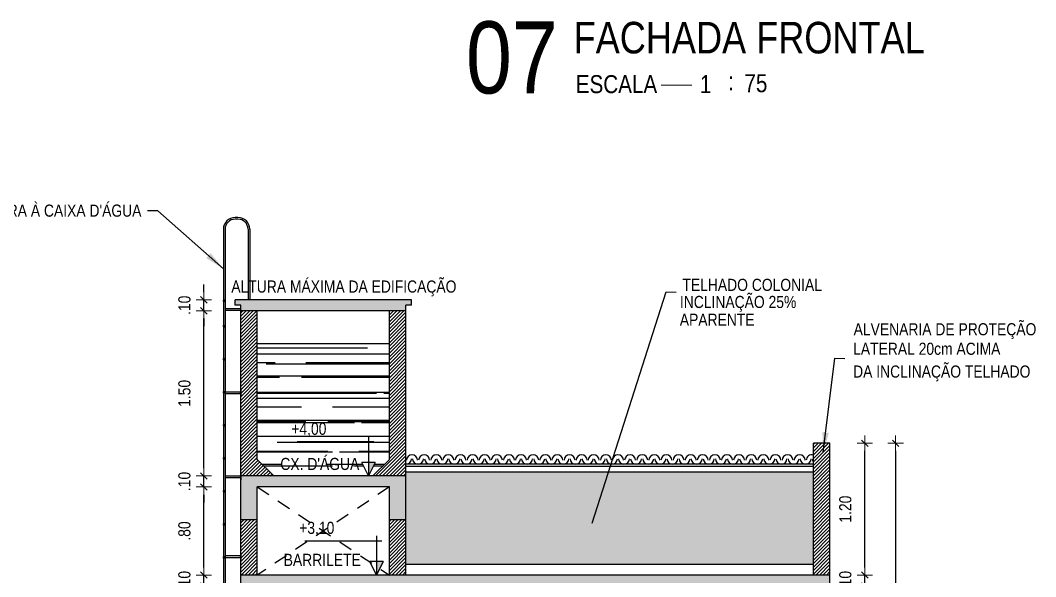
# Model space of a CAD drawing. Extents: x -178 to 151, y -135 to 745.
# Drawn here: x 89.59 to 98.81, y 729.73 to 734.78 of the extents above; entities that cross this region are included whole.
import ezdxf
from ezdxf.enums import TextEntityAlignment as Align

# ---------------------------------------------------------------- set-up
doc = ezdxf.new("R2010")
doc.units = 0
doc.header["$MEASUREMENT"] = 0
doc.header["$PDSIZE"] = -5
doc.linetypes.add('HIDDEN2', pattern=[0.1875, 0.125, -0.0625])
doc.layers.get('0').update_dxf_attribs({"linetype": 'CONTINUOUS'})
doc.layers.get('Defpoints').update_dxf_attribs({"linetype": 'CONTINUOUS'})
for name, color, linetype, lineweight in [('A - V2', 4, 'CONTINUOUS', 20), ('E-Cta-W', 7, 'CONTINUOUS', 20), ('E-Pen-C', 4, 'CONTINUOUS', 15), ('E-Pen-G', 3, 'CONTINUOUS', 30), ('E-Txt-W', 7, 'CONTINUOUS', 20)]:
    doc.layers.add(name, color=color, linetype=linetype, lineweight=lineweight)
for name, color, linetype in [('COTA', 7, 'CONTINUOUS'), ('E-hatch', 8, 'CONTINUOUS'), ('E-txt-g', 3, 'CONTINUOUS'), ('E-TXT-Y', 2, 'CONTINUOUS'), ('ESQUADRIA', 3, 'CONTINUOUS'), ('V2', 11, 'CONTINUOUS')]:
    doc.layers.add(name, color=color, linetype=linetype)
doc.styles.add('F2', font='swissc.ttf')
doc.styles.add('REG60', font='romans.shx', dxfattribs={"width": 0.8, "height": 0.15})
doc.styles.add('REG80', font='romans.shx', dxfattribs={"width": 0.8, "height": 0.2})
doc.dimstyles.new('DIMENSION-1', dxfattribs={"dimtxt": 0.11, "dimasz": 0.07, "dimexe": 1, "dimexo": 0, "dimgap": 0.12, "dimtad": 1, "dimzin": 7, "dimdsep": 46, "dimtxsty": 'F2', "dimblk1": 'TRACO', "dimblk2": 'TRACO', "dimsah": 1, "dimcen": 1, "dimse1": 1, "dimse2": 1, "dimclrd": 256, "dimclre": 256, "dimclrt": 6, "dimadec": 0, "dimazin": 0, "dimtfac": 1, "dimtix": 1, "dimtmove": 2, "dimatfit": 3, "dimldrblk": 'TRACO', "dimfxl": 1, "dimtolj": 1, "dimtzin": 0, "dimarcsym": 0})
doc.dimstyles.get("Standard").update_dxf_attribs({"dimtxt": 0.18, "dimasz": 0.18, "dimexe": 0.18, "dimexo": 0.0625, "dimgap": 0.09, "dimtad": 0, "dimtih": 1, "dimtoh": 1, "dimdec": 4, "dimzin": 0, "dimdsep": 46, "dimtxsty": 'Standard', "dimcen": 0.09, "dimadec": 0, "dimazin": 0, "dimtfac": 1, "dimtdec": 4, "dimtofl": 0, "dimtmove": 0, "dimatfit": 3, "dimfxl": 1, "dimtolj": 1, "dimtzin": 0, "dimarcsym": 0})

# ---------------------------------------------------------------- blocks, each defined once
blk = doc.blocks.new('TXT-AMB75')
at = {"layer": 'E-txt-g', "style": 'REG80', "width": 0.8, "flags": 8}
blk.add_attdef('TXT', text='', height=0.2, dxfattribs=at).set_placement((0.005, 0.296), align=Align.CENTER)
at = {"layer": 'E-Txt-W', "style": 'REG60', "width": 0.8, "flags": 8}
blk.add_attdef('TXT', text='', height=0.15, dxfattribs=at).set_placement((0.005, 0.027), align=Align.CENTER)
blk = doc.blocks.new('TRACO')
at = {"layer": 'E-Pen-C'}
for p, q in [((-1, 0), (1, 0)), ((0, 1), (0, -1))]:
    blk.add_line(p, q, dxfattribs=at)
at = {"layer": 'E-Pen-G'}
blk.add_line((-0.42, -0.42), (0.42, 0.42), dxfattribs=at)
blk = doc.blocks.new('*D393')
at = {"linetype": 'Continuous', "lineweight": -2}
for p, q in [((97.2596, 729.8132), (97.2596, 729.8832)), ((97.2596, 729.6432), (97.2596, 729.7432)), ((97.2596, 729.5732), (97.2596, 729.5032))]:
    blk.add_line(p, q, dxfattribs=at)
at = {"layer": 'Defpoints', "color": 0, "linetype": 'Continuous'}
for p in [(97.1031, 729.7432), (97.2596, 729.7432), (96.9531, 729.6432)]:
    blk.add_point(p, dxfattribs=at)
at = {"linetype": 'Continuous', "lineweight": -2, "xscale": 0.07, "yscale": 0.07, "zscale": 0.07}
for p, rotation in [((97.2596, 729.7432), 270), ((97.2596, 729.6432), 90)]:
    blk.add_blockref('TRACO', p, dxfattribs=dict(at, rotation=rotation))
at = {"color": 6, "linetype": 'Continuous', "insert": (97.0831, 729.6932), "char_height": 0.11, "attachment_point": 5, "rotation": 90, "style": 'F2'}
blk.add_mtext('\\A1;.10', dxfattribs=at)
blk = doc.blocks.new('*D394')
at = {"linetype": 'Continuous', "lineweight": -2}
blk.add_line((97.2596, 729.8132), (97.2596, 730.8701), dxfattribs=at)
at = {"layer": 'Defpoints', "color": 0, "linetype": 'Continuous'}
for p in [(96.9427, 730.9401), (97.2596, 730.9401), (97.1031, 729.7432)]:
    blk.add_point(p, dxfattribs=at)
at = {"linetype": 'Continuous', "lineweight": -2, "xscale": 0.07, "yscale": 0.07, "zscale": 0.07}
for p, rotation in [((97.2596, 730.9401), 90), ((97.2596, 729.7432), 270)]:
    blk.add_blockref('TRACO', p, dxfattribs=dict(at, rotation=rotation))
at = {"color": 6, "linetype": 'Continuous', "insert": (97.083, 730.3416), "char_height": 0.11, "attachment_point": 5, "rotation": 90, "style": 'F2'}
blk.add_mtext('\\A1;1.20', dxfattribs=at)
blk = doc.blocks.new('*D395')
at = {"linetype": 'Continuous', "lineweight": -2}
blk.add_line((97.5398, 730.8701), (97.5398, 726.7132), dxfattribs=at)
at = {"layer": 'Defpoints', "color": 0, "linetype": 'Continuous'}
for p in [(96.9427, 730.9401), (97.1031, 726.6432), (97.5398, 726.6432)]:
    blk.add_point(p, dxfattribs=at)
at = {"linetype": 'Continuous', "lineweight": -2, "xscale": 0.07, "yscale": 0.07, "zscale": 0.07}
for p, rotation in [((97.5398, 730.9401), 90), ((97.5398, 726.6432), 270)]:
    blk.add_blockref('TRACO', p, dxfattribs=dict(at, rotation=rotation))
at = {"color": 6, "linetype": 'Continuous', "insert": (97.3635, 728.7916), "char_height": 0.11, "attachment_point": 5, "rotation": 90, "style": 'F2'}
blk.add_mtext('\\A1;4.30', dxfattribs=at)
blk = doc.blocks.new('*D398')
at = {"linetype": 'Continuous', "lineweight": -2}
for p, q in [((91.258, 729.8132), (91.258, 729.8832)), ((91.258, 729.6432), (91.258, 729.7432)), ((91.258, 729.5732), (91.258, 729.5032))]:
    blk.add_line(p, q, dxfattribs=at)
at = {"layer": 'Defpoints', "color": 0, "linetype": 'Continuous'}
for p in [(91.258, 729.7432), (91.7427, 729.7432), (91.7427, 729.6432)]:
    blk.add_point(p, dxfattribs=at)
at = {"linetype": 'Continuous', "lineweight": -2, "xscale": 0.07, "yscale": 0.07, "zscale": 0.07}
for p, rotation in [((91.258, 729.7432), 270), ((91.258, 729.6432), 90)]:
    blk.add_blockref('TRACO', p, dxfattribs=dict(at, rotation=rotation))
at = {"color": 6, "linetype": 'Continuous', "insert": (91.0815, 729.6932), "char_height": 0.11, "attachment_point": 5, "rotation": 90, "style": 'F2'}
blk.add_mtext('\\A1;.10', dxfattribs=at)
blk = doc.blocks.new('*D399')
at = {"linetype": 'Continuous', "lineweight": -2}
blk.add_line((91.258, 729.8132), (91.258, 730.4732), dxfattribs=at)
at = {"layer": 'Defpoints', "color": 0, "linetype": 'Continuous'}
for p in [(91.258, 730.5432), (91.7427, 730.5432), (91.7427, 729.7432)]:
    blk.add_point(p, dxfattribs=at)
at = {"linetype": 'Continuous', "lineweight": -2, "xscale": 0.07, "yscale": 0.07, "zscale": 0.07}
for p, rotation in [((91.258, 730.5432), 90), ((91.258, 729.7432), 270)]:
    blk.add_blockref('TRACO', p, dxfattribs=dict(at, rotation=rotation))
at = {"color": 6, "linetype": 'Continuous', "insert": (91.0815, 730.1432), "char_height": 0.11, "attachment_point": 5, "rotation": 90, "style": 'F2'}
blk.add_mtext('\\A1;.80', dxfattribs=at)
blk = doc.blocks.new('*D400')
at = {"linetype": 'Continuous', "lineweight": -2}
for p, q in [((91.258, 730.7132), (91.258, 730.7832)), ((91.258, 730.5432), (91.258, 730.6432)), ((91.258, 730.4732), (91.258, 730.4032))]:
    blk.add_line(p, q, dxfattribs=at)
at = {"layer": 'Defpoints', "color": 0, "linetype": 'Continuous'}
for p in [(91.258, 730.6432), (91.7427, 730.6432), (91.7427, 730.5432)]:
    blk.add_point(p, dxfattribs=at)
at = {"linetype": 'Continuous', "lineweight": -2, "xscale": 0.07, "yscale": 0.07, "zscale": 0.07}
for p, rotation in [((91.258, 730.6432), 270), ((91.258, 730.5432), 90)]:
    blk.add_blockref('TRACO', p, dxfattribs=dict(at, rotation=rotation))
at = {"color": 6, "linetype": 'Continuous', "insert": (91.0815, 730.5932), "char_height": 0.11, "attachment_point": 5, "rotation": 90, "style": 'F2'}
blk.add_mtext('\\A1;.10', dxfattribs=at)
blk = doc.blocks.new('*D401')
at = {"linetype": 'Continuous', "lineweight": -2}
blk.add_line((91.258, 730.7132), (91.258, 732.0732), dxfattribs=at)
at = {"layer": 'Defpoints', "color": 0, "linetype": 'Continuous'}
for p in [(91.258, 732.1432), (91.5927, 732.1432), (91.7427, 730.6432)]:
    blk.add_point(p, dxfattribs=at)
at = {"linetype": 'Continuous', "lineweight": -2, "xscale": 0.07, "yscale": 0.07, "zscale": 0.07}
for p, rotation in [((91.258, 732.1432), 90), ((91.258, 730.6432), 270)]:
    blk.add_blockref('TRACO', p, dxfattribs=dict(at, rotation=rotation))
at = {"color": 6, "linetype": 'Continuous', "insert": (91.0815, 731.3932), "char_height": 0.11, "attachment_point": 5, "rotation": 90, "style": 'F2'}
blk.add_mtext('\\A1;1.50', dxfattribs=at)
blk = doc.blocks.new('*D402')
at = {"linetype": 'Continuous', "lineweight": -2}
for p, q in [((91.258, 732.3132), (91.258, 732.3832)), ((91.258, 732.1432), (91.258, 732.2432)), ((91.258, 732.0732), (91.258, 732.0032))]:
    blk.add_line(p, q, dxfattribs=at)
at = {"layer": 'Defpoints', "color": 0, "linetype": 'Continuous'}
for p in [(91.258, 732.2432), (91.5427, 732.2432), (91.5927, 732.1432)]:
    blk.add_point(p, dxfattribs=at)
at = {"linetype": 'Continuous', "lineweight": -2, "xscale": 0.07, "yscale": 0.07, "zscale": 0.07}
for p, rotation in [((91.258, 732.2432), 270), ((91.258, 732.1432), 90)]:
    blk.add_blockref('TRACO', p, dxfattribs=dict(at, rotation=rotation))
at = {"color": 6, "linetype": 'Continuous', "insert": (91.0815, 732.1932), "char_height": 0.11, "attachment_point": 5, "rotation": 90, "style": 'F2'}
blk.add_mtext('\\A1;.10', dxfattribs=at)
blk = doc.blocks.new('IND_DES')
at = {"layer": 'E-Txt-W', "color": 7}
blk.add_line((0.0269, -0.2428), (0.1984, -0.2428), dxfattribs=at)
at = {"layer": 'E-txt-g', "color": 7, "style": 'F2'}
for s, p in [('ESCALA', (-0.4463, -0.2864)), ('1', (0.2426, -0.2864)), (':', (0.3988, -0.2706))]:
    blk.add_text(s, height=0.1, dxfattribs=at).set_placement(p)
blk.add_attdef('ESCALA', (0.4897, -0.2812), '', height=0.1, dxfattribs=at)
at = {"layer": 'E-Txt-W', "color": 6, "style": 'F2'}
blk.add_attdef('00', text='', height=0.4, dxfattribs=at).set_placement((-0.7083, -0.2881), align=Align.CENTER)
at = {"layer": 'E-TXT-Y', "color": 7, "style": 'F2'}
for tag, p in [('PROJETO', (-0.4563, 0.1829)), ('DESENHO', (-0.4582, -0.0658))]:
    blk.add_attdef(tag, p, '', height=0.175, dxfattribs=at)

msp = doc.modelspace()

# ---------------------------------------------------------------- hatches: boundary and pattern name
at = {"linetype": 'Continuous'}
h = msp.add_hatch(dxfattribs=at)
h.set_pattern_fill('TROOF1', color=8, scale=0.15, angle=540, style=0, pattern_type=2)
h.set_pattern_definition([(180, (0, 0), (-0.15, -0.15), [0.048, -0.102]), (305.2176, (-0.144, -0.015), (-1.05000017453, 1.49999987498), [0.03121305, -3.0900849]), (340.71, (-0.126, -0.0405), (-2.550000777635, 0.8999979741), [0.0317844, -3.1466586]), (19.29, (-0.096, -0.051), (2.550000777635, 0.8999979741), [0.0317844, -3.1466586]), (54.7824, (-0.066, -0.0405), (1.05000017453, 1.49999987498), [0.03121305, -3.0900849]), (90, (-0.048, -0.015), (-0.15, 0.15), [0.015, -0.135]), (270, (-0.144, 5e-17), (0.15, -0.15), [0.015, -0.135]), (180, (-2e-18, -0.006), (-0.15, -0.15), [0.042, -0.108]), (306.3844, (-0.15, -0.018), (-1.650001937525, 2.24999858293), [0.0354012, -3.50472585]), (342.3499, (-0.129, -0.0465), (2.850000422915, -0.899998778574), [0.0346302, -3.42838875]), (17.6501, (-0.096, -0.057), (-2.850000422915, -0.899998778574), [0.0346302, -3.42838875]), (53.6156, (-0.063, -0.0465), (1.650001937525, 2.24999858293), [0.0354012, -3.50472585]), (90, (-0.042, -0.018), (-0.15, 0.15), [0.012, -0.138]), (270, (-0.15, -0.006), (0.15, -0.15), [0.012, -0.138]), (180, (-0.144, -0.006), (-0.15, -0.15), [0.006, -0.144]), (267.3974, (-0.042, -0.018), (0.1500021288, 3.149999897937), [0.13213635, -3.17127105]), (272.6026, (-0.15, -0.018), (0.1500021288, -3.149999897937), [0.13213635, -3.17127105]), (180, (-0.144, 5e-17), (-0.15, -0.15), [0.006, -0.144])])
h.paths.add_polyline_path([(96.7927, 730.6789), (93.0927, 730.6789), (93.0927, 729.8401), (96.7927, 729.8401)])
at = {"layer": 'COTA', "linetype": 'Continuous'}
h = msp.add_hatch(dxfattribs=at)
h.set_pattern_fill('AR-RROOF', color=8, scale=0.2, style=0)
h.set_pattern_definition([(180, (16.76412, -9.25227), (-0.44, 0.2), [3, -0.4, 1, -0.2]), (180, (16.49812, -9.15227), (0.2, 0.266), [0.6, -0.066, 1.2, -0.15]), (180, (16.66412, -9.08227), (-1.04, 0.134), [1.6, -0.28, 0.8, -0.2])])
h.paths.add_polyline_path([(92.9427, 731.8432), (92.9427, 730.7932), (92.7927, 730.6432), (92.7532, 730.6432), (92.8141, 730.7651), (92.6922, 730.7651), (92.7532, 730.6432), (91.8927, 730.6432), (91.7427, 730.7932), (91.7427, 731.8432)])
h.paths.add_polyline_path([(92.4044, 730.9621), (92.0194, 730.9621), (92.0194, 731.1604), (92.4044, 731.1604)], flags=24)
h.paths.add_polyline_path([(92.7105, 730.6602), (91.9227, 730.6602), (91.9227, 730.8708), (92.7105, 730.8708)], flags=24)
at = {"layer": 'E-hatch'}
h = msp.add_hatch(dxfattribs=at)
h.set_pattern_fill('ANSI38', color=256, scale=0.18, style=0)
h.paths.add_polyline_path([(93.0927, 729.6432), (93.0927, 729.3432), (92.9427, 729.3432), (92.9427, 729.6432), (91.7427, 729.6432), (91.7427, 729.3432), (91.5927, 729.3432), (91.5927, 729.7432), (96.9427, 729.7432), (96.9427, 729.3432), (96.7927, 729.3432), (96.7927, 729.6432), (95.8927, 729.6432), (95.8927, 729.3432), (95.7427, 729.3432), (95.7427, 729.6432)])
h.paths.add_polyline_path([(92.9427, 730.5432), (91.7427, 730.5432), (91.7427, 730.2432), (91.5927, 730.2432), (91.5927, 730.6432), (93.0927, 730.6432), (93.0927, 730.2432), (92.9427, 730.2432)])
h.paths.add_polyline_path([(91.5927, 732.1432), (91.5927, 732.1932), (91.5427, 732.1932), (91.5427, 732.2432), (93.1427, 732.2432), (93.1427, 732.1932), (93.0927, 732.1932), (93.0927, 732.1432)])
h = msp.add_hatch(dxfattribs=at)
h.set_pattern_fill('ANSI31', color=256, scale=0.18, style=0)
h.paths.add_polyline_path([(93.0927, 732.1432), (92.9427, 732.1432), (92.9427, 730.7932), (92.7927, 730.6432), (93.0927, 730.6432)])
h.paths.add_polyline_path([(91.7427, 732.1432), (91.5927, 732.1432), (91.5927, 732.1282), (91.5927, 730.6432), (91.8927, 730.6432), (91.7427, 730.7932)])
h.paths.add_polyline_path([(91.7427, 730.2432), (91.5927, 730.2432), (91.5927, 729.7432), (91.7427, 729.7432)])
h.paths.add_polyline_path([(93.0927, 730.2432), (92.9427, 730.2432), (92.9427, 729.7432), (93.0927, 729.7432)])
h.paths.add_polyline_path([(91.7427, 729.3432), (91.5927, 729.3432), (91.5927, 729.1432), (91.7427, 729.1432)])
h.paths.add_polyline_path([(91.7427, 728.6432), (91.5927, 728.6432), (91.5927, 726.6432), (91.7427, 726.6432), (91.7427, 727.3868), (91.7427, 727.3868), (91.7427, 727.4363)])
h.paths.add_polyline_path([(93.0927, 729.3432), (92.9427, 729.3432), (92.9427, 726.6432), (93.0927, 726.6432)])
h.paths.add_polyline_path([(90.0927, 729.4932), (90.1427, 729.4932), (90.1427, 729.5432), (89.9427, 729.5432), (89.9427, 726.5432), (90.0927, 726.5432)])
h.paths.add_polyline_path([(95.8927, 729.3432), (95.7427, 729.3432), (95.7427, 726.6432), (95.8927, 726.6432)])
h.paths.add_polyline_path([(96.9427, 729.3432), (96.7927, 729.3432), (96.7927, 726.6432), (96.9427, 726.6432)])
h.paths.add_polyline_path([(96.9427, 730.9401), (96.7927, 730.9401), (96.7927, 729.7432), (96.9427, 729.7432)])

# ---------------------------------------------------------------- linework, layer by layer
at = {"color": 5, "linetype": 'Continuous'}
for p, q in [((93.1427, 732.2432), (91.5427, 732.2432)), ((91.5427, 732.1932), (91.5427, 732.2432)), ((93.1427, 732.1932), (93.1427, 732.2432)), ((91.5927, 732.1932), (91.5427, 732.1932)), ((91.5927, 729.1432), (91.5927, 732.1932)), ((93.0927, 732.1432), (91.5927, 732.1432)), ((91.7427, 730.7932), (91.7427, 732.1432)), ((92.9427, 730.7932), (92.9427, 732.1432)), ((93.0927, 729.7432), (93.0927, 732.1932)), ((93.1427, 732.1932), (93.0927, 732.1932)), ((96.7927, 729.7432), (96.7927, 730.9401)), ((96.9427, 730.9401), (96.7927, 730.9401)), ((96.9427, 726.6432), (96.9427, 730.9401)), ((91.7427, 730.7932), (91.8927, 730.6432)), ((92.9427, 730.7932), (92.7927, 730.6432)), ((93.0927, 730.6432), (91.5927, 730.6432)), ((91.7427, 729.7432), (91.7427, 730.5432)), ((92.9427, 730.5432), (91.7427, 730.5432)), ((92.9427, 729.7432), (92.9427, 730.5432)), ((91.7427, 730.2432), (91.5927, 730.2432)), ((93.0927, 730.2432), (92.9427, 730.2432)), ((96.9427, 729.7432), (91.5927, 729.7432))]:
    msp.add_line(p, q, dxfattribs=at)
at = {"color": 7, "linetype": 'Continuous'}
msp.add_line((92.9427, 731.8432), (91.7427, 731.8432), dxfattribs=at)
for p, q in [((92.7532, 730.9982), (92.7532, 730.6432)), ((92.8027, 730.9522), (92.1036, 730.9522)), ((92.7532, 730.6432), (92.6922, 730.7651)), ((92.8141, 730.7651), (92.6922, 730.7651)), ((92.8141, 730.7651), (92.7532, 730.6432)), ((92.8251, 730.0982), (92.8251, 729.7432)), ((92.8747, 730.0522), (92.1755, 730.0522)), ((92.8251, 729.7432), (92.7642, 729.8651)), ((92.8861, 729.8651), (92.7642, 729.8651)), ((92.8861, 729.8651), (92.8251, 729.7432))]:
    msp.add_line(p, q)
at = {"color": 8, "linetype": 'Continuous'}
for p, q in [((96.7927, 730.7495), (93.0927, 730.7495)), ((96.7927, 729.8401), (93.0927, 729.8401))]:
    msp.add_line(p, q, dxfattribs=at)
at = {"color": 2, "linetype": 'Continuous'}
for p, q in [((96.7927, 730.7301), (93.0927, 730.7301)), ((96.7927, 729.7432), (96.7927, 730.7301)), ((96.7927, 730.6789), (93.0927, 730.6789))]:
    msp.add_line(p, q, dxfattribs=at)
at = {"color": 8, "linetype": 'HIDDEN2'}
for p, q in [((92.9427, 730.5432), (91.7427, 729.7432)), ((91.7427, 730.5432), (92.9427, 729.7432))]:
    msp.add_line(p, q, dxfattribs=at)
for points in [[(92.8141, 730.7651), (92.7532, 730.7651), (92.7532, 730.6432)], [(92.8861, 729.8651), (92.8251, 729.8651), (92.8251, 729.7432)]]:
    msp.add_solid(points)
at = {"layer": 'A - V2', "color": 8}
for p, q in [((91.6927, 732.2442), (91.6427, 732.2442)), ((91.6427, 732.2432), (91.6427, 732.2442)), ((91.6927, 732.2432), (91.6427, 732.2432)), ((91.6927, 732.2432), (91.6927, 732.2442)), ((91.5917, 732.1782), (91.5917, 732.1282)), ((91.5927, 732.1782), (91.5917, 732.1782)), ((91.5927, 732.1282), (91.5917, 732.1282)), ((91.5927, 732.1782), (91.5927, 732.1282))]:
    msp.add_line(p, q, dxfattribs=at)
at = {"layer": 'ESQUADRIA', "color": 7}
for centre, start, end in [((93.1481, 730.7851), 0, 180), ((93.2581, 730.7851), 0, 180), ((93.3681, 730.7851), 0, 180), ((93.4781, 730.7851), 0, 180), ((93.5881, 730.7851), 0, 180), ((93.6981, 730.7851), 0, 180), ((93.8081, 730.7851), 0, 180), ((93.9181, 730.7851), 0, 180), ((94.0281, 730.7851), 0, 180), ((94.1381, 730.7851), 0, 180), ((94.2481, 730.7851), 0, 180), ((94.3581, 730.7851), 0, 180), ((94.4681, 730.7851), 0, 180), ((94.5781, 730.7851), 0, 180), ((94.6881, 730.7851), 0, 180), ((94.7981, 730.7851), 0, 180), ((94.9081, 730.7851), 0, 180), ((95.0181, 730.7851), 0, 180), ((95.1281, 730.7851), 0, 180), ((95.2381, 730.7851), 0, 180), ((95.3481, 730.7851), 0, 180), ((95.4581, 730.7851), 0, 180), ((95.5681, 730.7851), 0, 180), ((95.6781, 730.7851), 0, 180), ((95.7881, 730.7851), 0, 180), ((95.8981, 730.7851), 0, 180), ((96.0081, 730.7851), 0, 180), ((96.1181, 730.7851), 0, 180), ((96.1181, 730.7851), 0, 180), ((96.2281, 730.7851), 0, 180), ((96.2281, 730.7851), 0, 180), ((96.2281, 730.7851), 0, 180), ((96.3381, 730.7851), 0, 180), ((96.4481, 730.7851), 0, 180), ((96.5581, 730.7851), 0, 180), ((96.6681, 730.7851), 0, 180), ((96.7781, 730.7851), 73.01573, 180), ((93.0927, 730.7995), 270, 0), ((93.2027, 730.7995), 180, 0), ((93.3127, 730.7995), 180, 0), ((93.4227, 730.7995), 180, 0), ((93.5327, 730.7995), 180, 0), ((93.6427, 730.7995), 180, 0), ((93.7527, 730.7995), 180, 0), ((93.8627, 730.7995), 180, 0), ((93.9727, 730.7995), 180, 0), ((94.0827, 730.7995), 180, 0), ((94.1927, 730.7995), 180, 0), ((94.3027, 730.7995), 180, 0), ((94.4127, 730.7995), 180, 0), ((94.5227, 730.7995), 180, 0), ((94.6327, 730.7995), 180, 0), ((94.7427, 730.7995), 180, 0), ((94.8527, 730.7995), 180, 0), ((94.9627, 730.7995), 180, 0), ((95.0727, 730.7995), 180, 0), ((95.1827, 730.7995), 180, 0), ((95.2927, 730.7995), 180, 0), ((95.4027, 730.7995), 180, 0), ((95.5127, 730.7995), 180, 0), ((95.6227, 730.7995), 180, 0), ((95.7327, 730.7995), 180, 0), ((95.8427, 730.7995), 180, 0), ((95.9527, 730.7995), 180, 0), ((96.0627, 730.7995), 180, 0), ((96.1727, 730.7995), 180, 0), ((96.1727, 730.7995), 180, 0), ((96.1727, 730.7995), 180, 0), ((96.2827, 730.7995), 180, 0), ((96.3927, 730.7995), 180, 0), ((96.5027, 730.7995), 180, 0), ((96.6127, 730.7995), 180, 0), ((96.7227, 730.7995), 180, 0), ((96.8327, 730.7995), 180, 216.8699)]:
    msp.add_arc(centre, 0.05, start, end, dxfattribs=at)
at = {"layer": 'V2', "color": 8}
for p, q in [((91.5677, 732.9912), (91.5427, 732.9912)), ((91.5677, 732.9752), (91.5427, 732.9752)), ((91.4347, 732.8832), (91.4347, 727.9532)), ((91.4507, 732.8832), (91.4507, 727.9532)), ((91.6597, 732.8832), (91.6597, 732.2432)), ((91.6757, 732.8832), (91.6757, 732.2432)), ((91.5927, 732.1612), (91.4507, 732.1612)), ((91.5927, 732.1452), (91.4507, 732.1452)), ((91.5927, 731.4055), (91.4507, 731.4055)), ((91.5927, 731.3895), (91.4507, 731.3895)), ((91.5917, 731.4225), (91.5917, 731.3725)), ((91.5927, 731.4225), (91.5917, 731.4225)), ((91.5917, 731.3895), (91.5917, 731.4055)), ((91.5927, 731.3725), (91.5917, 731.3725)), ((91.5927, 731.4225), (91.5927, 731.3725)), ((91.5927, 730.641), (91.4507, 730.641)), ((91.5917, 730.658), (91.5917, 730.608)), ((91.5927, 730.658), (91.5917, 730.658)), ((91.5917, 730.625), (91.5917, 730.641)), ((91.5927, 730.658), (91.5927, 730.608)), ((91.5927, 730.625), (91.4507, 730.625)), ((91.5927, 730.608), (91.5917, 730.608)), ((91.5927, 729.9168), (91.4507, 729.9168)), ((91.5927, 729.9008), (91.4507, 729.9008)), ((91.5917, 729.9338), (91.5917, 729.8838)), ((91.5927, 729.9338), (91.5917, 729.9338)), ((91.5917, 729.9008), (91.5917, 729.9168)), ((91.5927, 729.9338), (91.5927, 729.8838)), ((91.5927, 729.8838), (91.5917, 729.8838))]:
    msp.add_line(p, q, dxfattribs=at)
for centre in [(91.4427, 732.2352), (91.4427, 732.0032), (91.4427, 731.7032), (91.4427, 731.4032), (91.4427, 731.1032), (91.4427, 730.8032), (91.4427, 730.5032), (91.4427, 730.2032), (91.4427, 729.9032)]:
    msp.add_circle(centre, 0.008, dxfattribs=at)
for centre, radius, start, end in [((91.5427, 732.8832), 0.108, 90, 180), ((91.5427, 732.8832), 0.092, 90, 180), ((91.5677, 732.8832), 0.108, 0, 90), ((91.5677, 732.8832), 0.092, 0, 90)]:
    msp.add_arc(centre, radius, start, end, dxfattribs=at)

# ---------------------------------------------------------------- block references
ref = msp.add_blockref('IND_DES', (95.3652, 734.5888), dxfattribs=dict(xscale=1.636240131907927, yscale=1.636240131907927, zscale=1.636240131907927))
ref.add_attrib('00', '07', dxfattribs={"layer": 'E-Txt-W', "height": 0.6545, "style": 'F2'}).set_placement((94.0547, 734.1174), align=Align.CENTER)
ref.add_attrib('DESENHO', 'FACHADA FRONTAL', (94.6155, 734.4811), dxfattribs={"layer": 'E-TXT-Y', "color": 2, "height": 0.286342, "style": 'F2'})
ref.add_attrib('ESCALA', '75', (96.1665, 734.1286), dxfattribs={"layer": 'E-txt-g', "color": 7, "height": 0.16362, "style": 'F2'})
ref = msp.add_blockref('TXT-AMB75', (92.2159, 730.8008), dxfattribs=dict(xscale=-0.7290000000000001, yscale=0.7290000000000001, zscale=0.7290000000000001))
ref.add_attrib('TXT', '+4,00', dxfattribs={"layer": 'E-txt-g', "color": 2, "height": 0.11, "style": 'F2'}).set_placement((92.2112, 731.0169), align=Align.CENTER)
ref = msp.add_blockref('TXT-AMB75', (92.3206, 730.4811), dxfattribs=dict(xscale=-0.7290000000000001, yscale=0.7290000000000001, zscale=0.7290000000000001))
ref.add_attrib('TXT', "CX. D'ÁGUA", dxfattribs={"layer": 'E-txt-g', "color": 2, "height": 0.11, "style": 'F2'}).set_placement((92.3106, 730.6972), align=Align.CENTER)
ref = msp.add_blockref('TXT-AMB75', (92.2878, 729.9008), dxfattribs=dict(xscale=-0.7290000000000001, yscale=0.7290000000000001, zscale=0.7290000000000001))
ref.add_attrib('TXT', '+3,10', dxfattribs={"layer": 'E-txt-g', "color": 2, "height": 0.11, "style": 'F2'}).set_placement((92.2832, 730.1169), align=Align.CENTER)
ref = msp.add_blockref('TXT-AMB75', (92.3392, 729.6099), dxfattribs=dict(xscale=-0.7290000000000001, yscale=0.7290000000000001, zscale=0.7290000000000001))
ref.add_attrib('TXT', 'BARRILETE', dxfattribs={"layer": 'E-txt-g', "color": 2, "height": 0.11, "style": 'F2'}).set_placement((92.3326, 729.826), align=Align.CENTER)

# ---------------------------------------------------------------- texts
at = {"color": 6, "style": 'F2'}
for s, p in [("ESCADA DE ACESSO PARA À CAIXA D'ÁGUA", (87.9854, 732.998)), ('ALTURA MÁXIMA DA EDIFICAÇÃO', (91.5072, 732.3085)), ('TELHADO COLONIAL', (95.6034, 732.3238)), ('INCLINAÇÃO 25%%%', (95.5806, 732.1686)), ('APARENTE', (95.5795, 732.0071))]:
    msp.add_text(s, height=0.11, dxfattribs=at).set_placement(p)
for s, p in [('ALVENARIA DE PROTEÇÃO', (97.1582, 732.0306)), ('LATERAL 20cm ACIMA', (97.1535, 731.8534)), ('DA INCLINAÇÃO TELHADO', (97.1535, 731.6465))]:
    msp.add_text(s, height=0.11, dxfattribs=at).set_placement(p, align=Align.TOP_LEFT)

# ---------------------------------------------------------------- dimensions: what is measured, and where the dimension line sits
at = {"color": 8, "linetype": 'Continuous'}
for base, p1, p2, picture, middle in [((91.258, 732.2432), (91.5927, 732.1432), (91.5427, 732.2432), '*D402', (91.0815, 732.1932)), ((91.258, 732.1432), (91.7427, 730.6432), (91.5927, 732.1432), '*D401', (91.0815, 731.3932)), ((97.2596, 730.9401), (97.1031, 729.7432), (96.9427, 730.9401), '*D394', (97.083, 730.3416)), ((97.5398, 726.6432), (96.9427, 730.9401), (97.1031, 726.6432), '*D395', (97.3635, 728.7916)), ((91.258, 730.6432), (91.7427, 730.5432), (91.7427, 730.6432), '*D400', (91.0815, 730.5932)), ((91.258, 730.5432), (91.7427, 729.7432), (91.7427, 730.5432), '*D399', (91.0815, 730.1432)), ((91.258, 729.7432), (91.7427, 729.6432), (91.7427, 729.7432), '*D398', (91.0815, 729.6932)), ((97.2596, 729.7432), (96.9531, 729.6432), (97.1031, 729.7432), '*D393', (97.0831, 729.6932))]:
    dim = msp.add_linear_dim(base=base, p1=p1, p2=p2, angle=90, dimstyle='DIMENSION-1', override={"dimfxl": 0.15}, dxfattribs=at)
    dim.commit()
    dim.dimension.update_dxf_attribs({"geometry": picture, "text_midpoint": middle})

# ---------------------------------------------------------------- leaders
at = {"layer": 'E-Cta-W', "color": 4}
for points in [[(91.4347, 732.525), (90.8392, 733.0525), (90.7465, 733.0507)], [(94.7848, 730.2147), (95.455, 732.3146), (95.5477, 732.3128)], [(96.8819, 730.859), (96.986, 731.7131), (97.0787, 731.7113)]]:
    msp.add_leader(points, dimstyle='Standard', dxfattribs=at)

doc.saveas('drawing.dxf')
